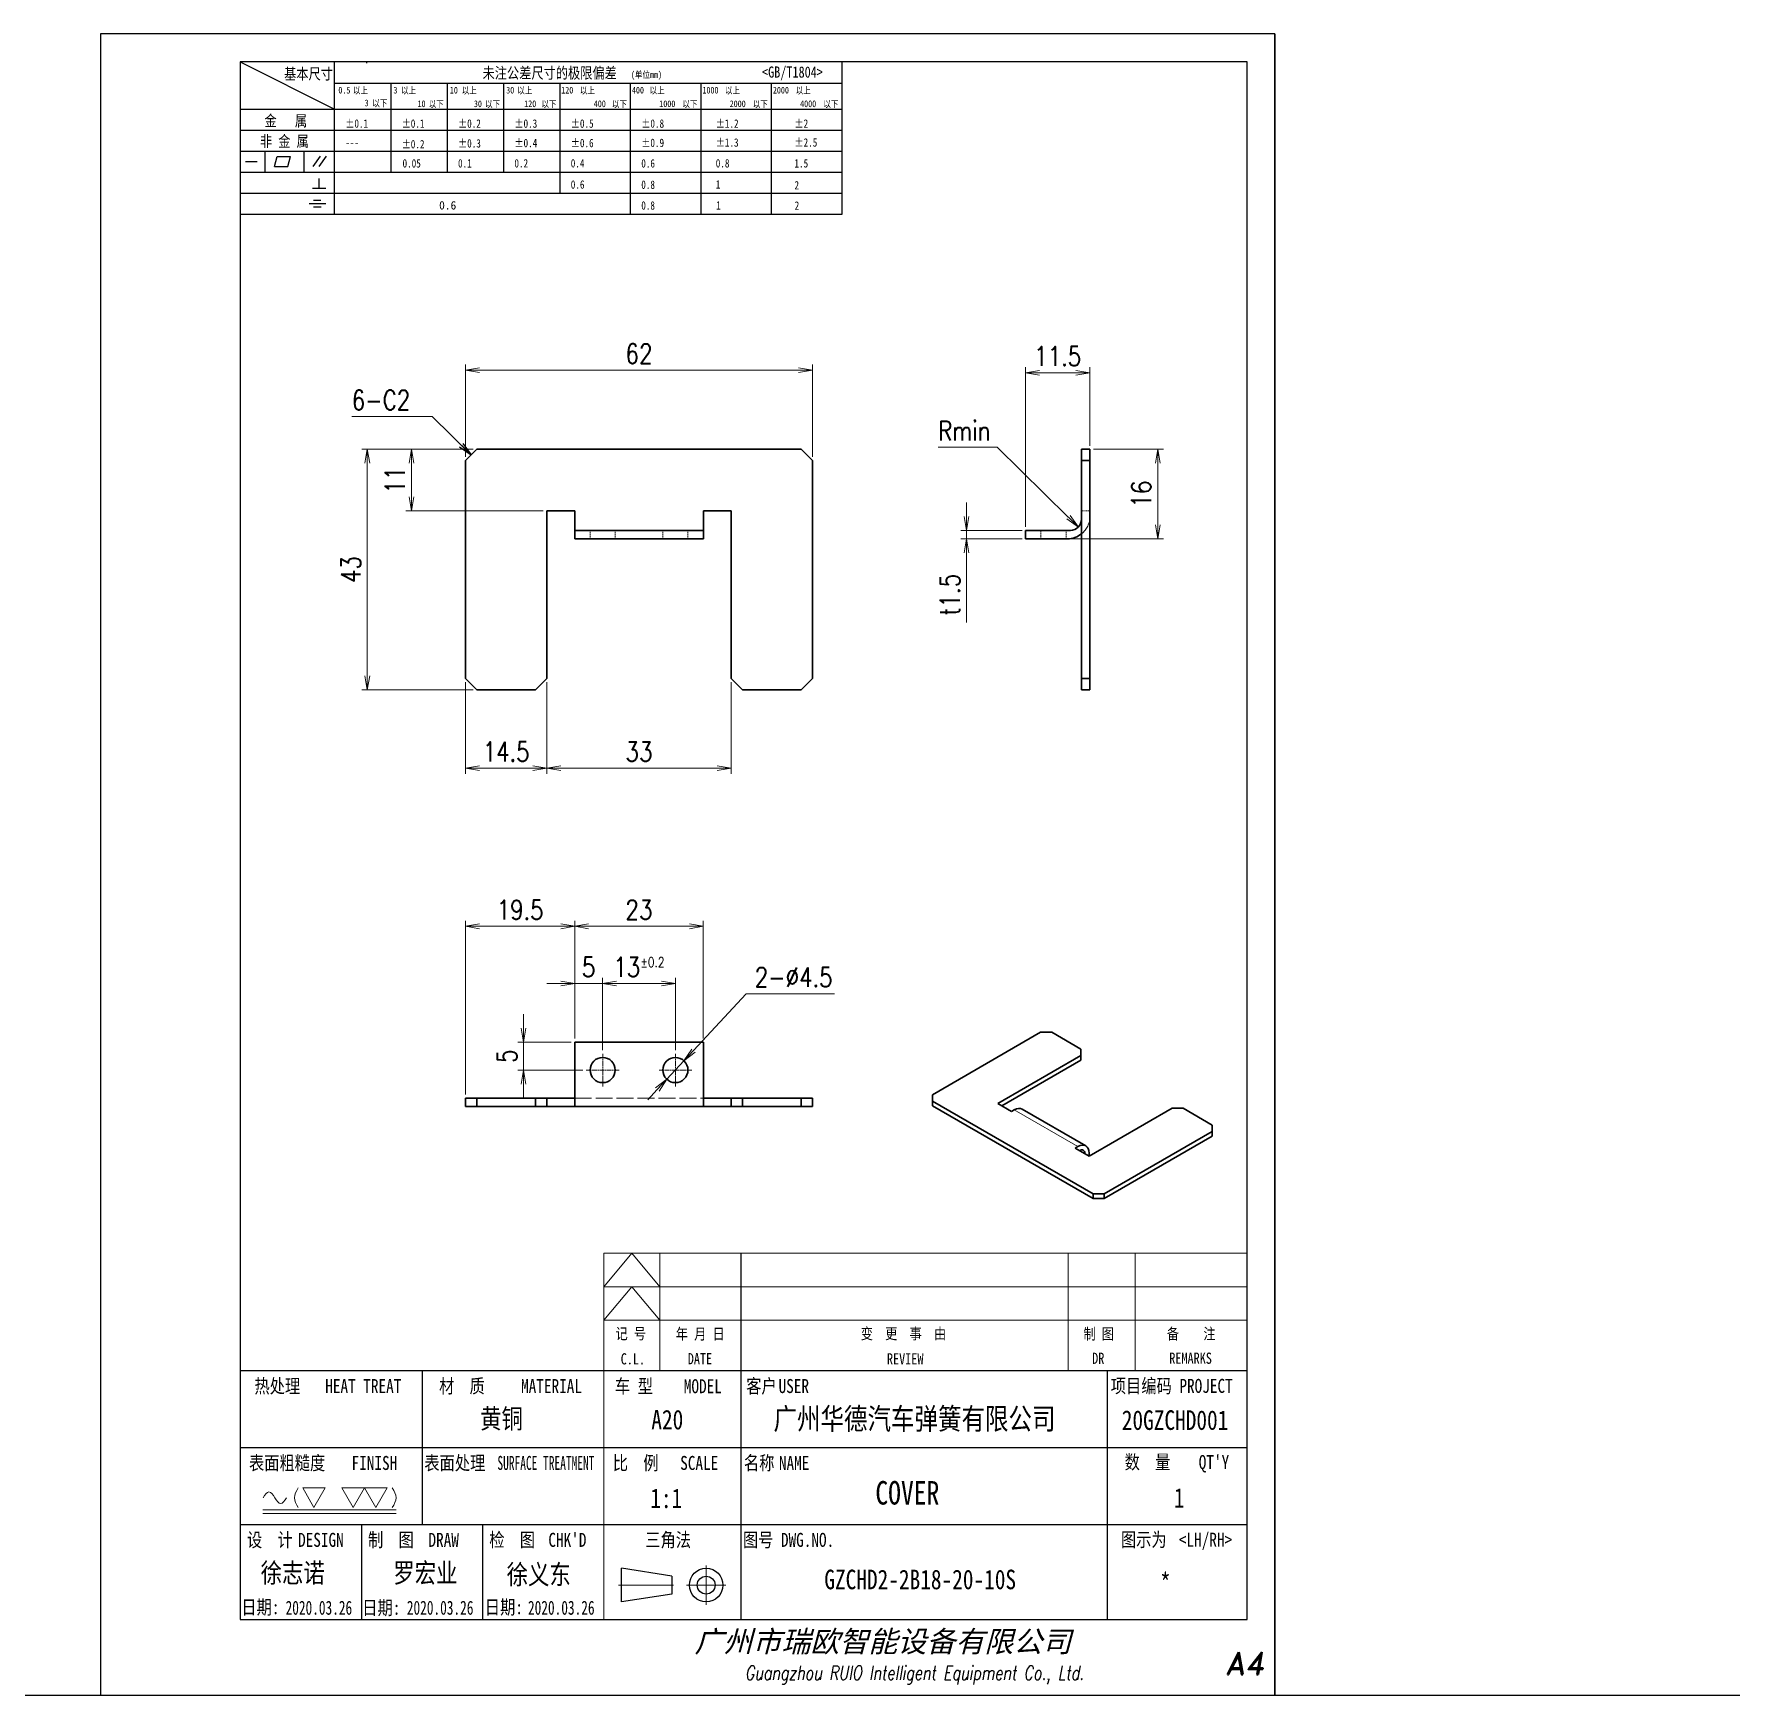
# Model space of a CAD drawing. Header units: millimetres. Extents: x 1201 to 11615, y -7347 to 2683.
# Drawn here: x 8194.1 to 8497.5, y -3109.3 to -2812.3 of the extents above; entities that cross this region are included whole.
import ezdxf
from ezdxf.enums import TextEntityAlignment as Align

# ---------------------------------------------------------------- set-up
doc = ezdxf.new("R2010")
doc.units = ezdxf.units.MM
for name, pattern in [('AM_ISO02W050x2', [3.75, 3, -0.75]), ('AM_ISO08W050x2', [9, 6, -0.75, 1.5, -0.75]), ('CENTER', [2, 1.25, -0.25, 0.25, -0.25])]:
    doc.linetypes.add(name, pattern=pattern)
for name, color, linetype, lineweight in [('CENTER', 2, 'AM_ISO08W050x2', 15), ('DIM', 3, 'Continuous', 20), ('DRAWING', 7, 'Continuous', 35), ('HIDDEN', 1, 'AM_ISO02W050x2', 18), ('图框', 7, 'Continuous', 15)]:
    doc.layers.add(name, color=color, linetype=linetype, lineweight=lineweight)
doc.layers.add('图\\M+19E79\\M+195B6\\M+18E9A', color=7, linetype='Continuous')
doc.styles.add('DIM', font='romans.shx', dxfattribs={"width": 0.8, "bigfont": 'bigfont.shx'})
doc.styles.add('STYLE1', font='')
doc.styles.add('国标', font='simfang.ttf', dxfattribs={"width": 0.8})
doc.styles.add('标题\\M+18E9A', font='romand.shx', dxfattribs={"oblique": 10, "bigfont": 'bigfont.shx'})
doc.styles.get('STYLE1').set_extended_font_data('SimSun')
doc.dimstyles.new('YH 1-1', dxfattribs={"dimtxt": 3.5, "dimasz": 2.5, "dimexe": 1, "dimexo": 0.625, "dimgap": 1.2, "dimtad": 1, "dimtoh": 1, "dimzin": 9, "dimdsep": 46, "dimtxsty": 'DIM', "dimblk": 'OPEN', "dimcen": 0, "dimclrd": 8, "dimclre": 8, "dimclrt": 2, "dimazin": 2, "dimtfac": 0.5, "dimtmove": 0, "dimatfit": 3, "dimldrblk": 'OPEN', "dimfxl": 0, "dimtolj": 1, "dimlwd": 13, "dimlwe": 13, "dimarcsym": 0})
doc.dimstyles.new('YH 1-1$0', dxfattribs={"dimtxt": 3.5, "dimasz": 2.5, "dimexe": 1, "dimexo": 0.625, "dimgap": 1.2, "dimtad": 1, "dimzin": 9, "dimdsep": 46, "dimtxsty": 'DIM', "dimblk": 'OPEN', "dimcen": 0, "dimclrd": 8, "dimclre": 8, "dimclrt": 2, "dimazin": 2, "dimtfac": 0.5, "dimtmove": 0, "dimatfit": 3, "dimldrblk": 'OPEN', "dimfxl": 0, "dimtolj": 1, "dimlwd": 13, "dimlwe": 13, "dimarcsym": 0})
doc.dimstyles.new('YH 1-1$3', dxfattribs={"dimtxt": 3.5, "dimasz": 2.5, "dimexe": 1, "dimexo": 0.625, "dimgap": 1.2, "dimtad": 1, "dimtoh": 1, "dimzin": 9, "dimdsep": 46, "dimtxsty": 'DIM', "dimblk": 'OPEN', "dimcen": 0, "dimclrd": 8, "dimclre": 8, "dimclrt": 2, "dimazin": 2, "dimtfac": 0.5, "dimtmove": 0, "dimatfit": 3, "dimldrblk": 'OPEN', "dimfxl": 0, "dimtolj": 1, "dimlwd": 13, "dimlwe": 13, "dimarcsym": 0})
doc.dimstyles.new('YH 1-1$4', dxfattribs={"dimtxt": 3.5, "dimasz": 2.5, "dimexe": 1, "dimexo": 0.625, "dimgap": 1.2, "dimtad": 1, "dimtoh": 1, "dimzin": 9, "dimdsep": 46, "dimtxsty": 'DIM', "dimblk": 'OPEN', "dimcen": 0, "dimclrd": 8, "dimclre": 8, "dimclrt": 2, "dimazin": 2, "dimtfac": 0.5, "dimtmove": 0, "dimatfit": 3, "dimldrblk": 'OPEN', "dimfxl": 0, "dimtolj": 1, "dimlwd": 13, "dimlwe": 13, "dimarcsym": 0})

# ---------------------------------------------------------------- blocks, each defined once
blk = doc.blocks.new('GZDEH零件A4图框V01版')
at = {"color": 2, "linetype": 'ByBlock', "lineweight": 30}
for p, q in [((102.17, 21.26), (93.17, 22.66)), ((93.17, 16.66), (93.17, 22.66)), ((102.17, 21.26), (102.17, 18.06)), ((102.17, 18.06), (93.17, 16.66))]:
    blk.add_line(p, q, dxfattribs=at)
at = {"color": 1, "linetype": 'CENTER', "lineweight": 5, "ltscale": 16.256}
for p, q in [((108.3, 23.18), (108.3, 16.14)), ((111.82, 19.66), (104.78, 19.66))]:
    blk.add_line(p, q, dxfattribs=at)
at = {"color": 1, "linetype": 'CENTER', "lineweight": 5, "ltscale": 9.144}
blk.add_line((102.47, 19.66), (92.65, 19.66), dxfattribs=at)
at = {"color": 2, "linetype": 'ByBlock', "lineweight": 30}
for radius in [3, 1.6]:
    blk.add_circle((108.3, 19.66), radius, dxfattribs=at)
at = {"layer": 'Defpoints', "linetype": 'Continuous'}
for p, q in [((0, 297), (0, 0)), ((210, 297), (0, 297)), ((210, 0), (210, 297)), ((210, 297), (210, 0)), ((0, 0), (210, 0))]:
    blk.add_line(p, q, dxfattribs=at)
at = {"layer": '图\\M+19E79\\M+195B6\\M+18E9A', "linetype": 'Continuous'}
for p, q in [((25, 292), (25, 13.5)), ((205, 292), (25, 292)), ((205, 13.5), (205, 292)), ((205, 13.5), (205, 97)), ((25, 13.5), (205, 13.5))]:
    blk.add_line(p, q, dxfattribs=at)
at = {"layer": '图\\M+19E79\\M+195B6\\M+18E9A', "color": 9}
for p, q in [((25, 292), (41.88, 283.54)), ((41.88, 264.79), (41.88, 292)), ((47.66, 291.75), (47.66, 292)), ((132.6, 264.79), (132.6, 292)), ((41.88, 288.22), (132.6, 288.22)), ((51.96, 272.29), (51.96, 288.22)), ((62.04, 272.29), (62.04, 288.22)), ((72.12, 272.29), (72.12, 288.22)), ((82.2, 268.54), (82.2, 288.22)), ((94.8, 264.79), (94.8, 288.22)), ((107.4, 264.79), (107.4, 288.22)), ((120, 264.79), (120, 288.22)), ((25, 283.54), (132.6, 283.54)), ((25, 279.79), (132.6, 279.79)), ((25, 276.04), (132.6, 276.04)), ((25.94, 274.19), (28, 274.19)), ((29.43, 272.34), (29.43, 276.04)), ((31.1, 273.3), (31.58, 275.09)), ((31.1, 273.3), (33.51, 273.3)), ((31.58, 275.09), (33.99, 275.09)), ((33.51, 273.3), (33.99, 275.09)), ((36.42, 272.34), (36.42, 276.04)), ((38.03, 273.3), (39.36, 275.16)), ((39.11, 273.3), (40.45, 275.16)), ((25, 272.29), (132.6, 272.29)), ((39.09, 269.41), (39.09, 271.18)), ((25, 268.54), (132.6, 268.54)), ((37.93, 269.41), (40.32, 269.41)), ((38.08, 267.29), (39.43, 267.29)), ((25, 264.79), (132.6, 264.79)), ((37.3, 266.69), (40.28, 266.69)), ((38.08, 266.09), (39.44, 266.09)), ((114.5, 79), (114.5, 13.5)), ((205, 58), (25, 58)), ((57.5, 58), (57.5, 30.5)), ((114.5, 58), (114.5, 13.5)), ((180, 58), (180, 13.5)), ((25, 44.25), (205, 44.25)), ((25, 30.5), (205, 30.5)), ((46.68, 30.5), (46.68, 13.5)), ((46.68, 30.5), (46.68, 13.5)), ((68.34, 30.5), (68.34, 13.5)), ((68.34, 30.5), (68.34, 13.5))]:
    blk.add_line(p, q, dxfattribs=at)
at = {"layer": '图框', "color": 7}
for p, q in [((90, 79), (205, 79)), ((90, 13.5), (90, 79))]:
    blk.add_line(p, q, dxfattribs=at)
at = {"layer": '图框', "color": 9}
for p, q in [((90, 73), (95, 79)), ((95, 79), (100, 73)), ((100, 58), (100, 79)), ((173, 58), (173, 79)), ((185, 79), (185, 58)), ((90, 73), (205, 73)), ((90, 67), (95, 73)), ((95, 73), (100, 67)), ((90, 67), (205, 67))]:
    blk.add_line(p, q, dxfattribs=at)
at = {"layer": '图\\M+19E79\\M+195B6\\M+18E9A', "color": 9, "style": '国标'}
for s, height, width, p in [('未注公差尺寸的极限偏差', 2, 0.8, (68.32, 289.02)), ('<GB/T1804>', 2, 0.8, (118.29, 289.19)), ('基本尺寸', 2, 0.8, (32.84, 288.88)), ('30', 1.2, 0.8, (72.55, 286.35)), ('金   属', 2, 0.8, (29.33, 280.48)), ('±0.1', 1.5, 0.8, (43.78, 280.23)), ('±0.1', 1.5, 0.8, (53.86, 280.23)), ('±0.2', 1.5, 0.8, (63.94, 280.23)), ('±0.3', 1.5, 0.8, (74.02, 280.23)), ('±0.5', 1.5, 0.8, (84.1, 280.23)), ('±0.8', 1.5, 0.8, (96.7, 280.23)), ('±1.2', 1.5, 0.8, (110.02, 280.23)), ('±2', 1.5, 0.8, (124.09, 280.23)), ('非 金 属', 2, 0.8, (28.53, 276.82)), ('---', 1.5, 0.8, (43.78, 276.81)), ('±0.2', 1.5, 0.8, (53.86, 276.54)), ('±0.3', 1.5, 0.8, (63.94, 276.69)), ('±0.4', 1.5, 0.8, (74.02, 276.75)), ('±0.6', 1.5, 0.8, (84.1, 276.75)), ('±0.9', 1.5, 0.8, (96.7, 276.78)), ('±1.3', 1.5, 0.8, (110.02, 276.84)), ('±2.5', 1.5, 0.8, (124.09, 276.85)), ('0.1', 1.5, 0.8, (63.94, 273.12)), ('0.2', 1.5, 0.8, (74.02, 273.13)), ('0.4', 1.5, 0.8, (84.1, 273.13)), ('0.6', 1.5, 0.8, (96.7, 273.11)), ('0.8', 1.5, 0.8, (110.02, 273.13)), ('1.5', 1.5, 0.8, (124.09, 273.12)), ('0.6', 1.5, 0.8, (84.1, 269.33)), ('0.8', 1.5, 0.8, (96.7, 269.3)), ('1', 1.5, 0.8, (110.02, 269.34)), ('2', 1.5, 0.8, (124.09, 269.2)), ('0.8', 1.5, 0.8, (96.7, 265.59)), ('1', 1.5, 0.8, (110.1, 265.6)), ('2', 1.5, 0.8, (124.13, 265.57)), ('热处理', 2.5, 0.8, (27.54, 54)), ('材  质', 2.5, 0.8, (60.55, 54)), ('项目编码 PROJECT', 2.5, 0.8, (180.64, 54.03)), ('表面粗糙度', 2.5, 0.8, (26.56, 40.25)), ('表面处理', 2.5, 0.8, (57.91, 40.25)), ('SURFACE TREATMENT', 2.5, 0.6, (70.98, 40.25)), ('比  例\u3000', 2.5, 0.8, (91.61, 40.25)), ('SCALE', 2.5, 0.8, (103.66, 40.25)), ('名称\u3000', 2.5, 0.8, (115.05, 40.25)), ('NAME', 2.5, 0.8, (121.31, 40.25)), ('数  量', 2.5, 0.8, (183.12, 40.41)), ("QT'Y ", 2.5, 0.8, (196.37, 40.41)), (' DESIGN', 2.5, 0.8, (33.98, 26.5)), (' DRAW', 2.5, 0.8, (57.29, 26.5)), ("CHK'D", 2.5, 0.8, (80.09, 26.5)), ('三角法', 2.5, 0.8, (97.41, 26.5)), ('图号', 2.5, 0.8, (114.87, 26.5)), ('DWG.NO.', 2.5, 0.8, (121.67, 26.5)), ('图示为', 2.5, 0.8, (182.45, 26.53)), ('<LH/RH>', 2.5, 0.8, (192.82, 26.53))]:
    blk.add_text(s, height=height, dxfattribs=dict(at, width=width)).set_placement(p)
at = {"layer": '图\\M+19E79\\M+195B6\\M+18E9A', "color": 9, "lineweight": 15, "style": '国标', "width": 0.8}
for s, p in [('0.5', (42.54, 286.35)), ('以上', (45.15, 286.3)), ('3', (47.24, 284.06)), ('以下', (48.61, 284.01)), ('3', (52.39, 286.35)), ('以上', (53.76, 286.3)), ('10', (62.47, 286.35)), ('以上', (64.6, 286.3)), ('以上', (74.53, 286.3)), ('120', (82.39, 286.35)), ('以上', (85.72, 286.3)), ('400', (95.03, 286.35)), ('以上', (98.19, 286.3)), ('1000', (107.63, 286.35)), ('以上', (111.67, 286.3)), ('2000', (120.23, 286.35)), ('以上', (124.31, 286.3)), ('10', (56.7, 283.92)), ('以下', (58.69, 283.87)), ('30', (66.78, 283.92)), ('以下', (68.77, 283.87)), ('120', (75.77, 283.92)), ('以下', (78.85, 283.87)), ('400', (88.21, 283.92)), ('以下', (91.45, 283.87)), ('1000', (99.92, 283.92)), ('以下', (104.05, 283.87)), ('2000', (112.5, 283.92)), ('以下', (116.65, 283.87)), ('4000', (125.1, 283.92)), ('以下', (129.25, 283.87))]:
    blk.add_text(s, height=1.2, dxfattribs=at).set_placement(p)
at = {"layer": '图\\M+19E79\\M+195B6\\M+18E9A', "color": 9, "lineweight": 13, "style": '国标'}
blk.add_text('0.6', height=1.5, dxfattribs=at).set_placement((60.56, 265.61))
at = {"layer": '图\\M+19E79\\M+195B6\\M+18E9A', "color": 9, "style": '国标', "width": 0.8}
for s, p in [('HEAT TREAT', (47, 54)), ('MATERIAL', (80.65, 54)), ('客户', (118.19, 54)), ('USER', (123.97, 54)), ('FINISH', (48.99, 40.25)), ('设  计', (30.3, 26.5)), ('制  图', (51.94, 26.5)), ('检  图', (73.62, 26.5)), ('日期:', (28.6, 14.46)), ('日期:', (50.22, 14.36)), ('日期:', (72.13, 14.46))]:
    blk.add_text(s, height=2.5, dxfattribs=at).set_placement(p, align=Align.CENTER)
for s, p in [('车 型', (95.38, 55.27)), ('MODEL', (107.71, 55.22))]:
    blk.add_text(s, height=2.5, dxfattribs=at).set_placement(p, align=Align.MIDDLE)
at = {"layer": '图\\M+19E79\\M+195B6\\M+18E9A', "color": 7, "lineweight": -3, "style": 'STYLE1', "oblique": 15}
blk.add_text('广州市瑞欧智能设备有限公司', height=3.8, dxfattribs=at).set_placement((106.21, 7.68))
at = {"layer": '图\\M+19E79\\M+195B6\\M+18E9A', "color": 7, "style": '标题\\M+18E9A', "oblique": 10}
blk.add_text('A4', height=4, dxfattribs=at).set_placement((204.57, 5.66), align=Align.MIDDLE)
at = {"layer": '图\\M+19E79\\M+195B6\\M+18E9A', "color": 7, "style": '标题\\M+18E9A', "oblique": 10, "width": 0.75}
blk.add_text('Guangzhou RUIO Intelligent Equipment Co., Ltd. ', height=2.5, dxfattribs=at).set_placement((146.18, 3.62), align=Align.MIDDLE)
at = {"layer": '图\\M+19E79\\M+195B6\\M+18E9A', "color": 9, "lineweight": 15, "insert": (94.85, 290.31), "char_height": 1.2, "width": 8.7957, "attachment_point": 1, "style": '国标'}
blk.add_mtext('(单位mm)', dxfattribs=at)
at = {"layer": '图\\M+19E79\\M+195B6\\M+18E9A', "color": 9, "insert": (54.02, 273.09), "char_height": 1.5, "attachment_point": 7, "style": '国标'}
blk.add_mtext_dynamic_manual_height_columns('0.05', width=5.1982, gutter_width=12.5, heights=[0], dxfattribs=at)
at = {"layer": '图框', "color": 9, "style": '国标', "width": 0.8}
for s, p in [('记 号', (94.82, 63.62)), ('年 月 日', (107.24, 63.57)), ('变  更  事  由', (143.58, 63.63)), ('C.L.', (95.2, 59.11)), ('DATE', (107.19, 59.14)), ('REVIEW', (143.89, 59.11))]:
    blk.add_text(s, height=2, dxfattribs=at).set_placement(p, align=Align.CENTER)
for s, p in [('制 图', (178.49, 64.61)), ('备    注', (195.02, 64.64)), ('DR', (178.4, 60.22)), ('REMARKS', (194.91, 60.23))]:
    blk.add_text(s, height=2, dxfattribs=at).set_placement(p, align=Align.MIDDLE)
blk = doc.blocks.new('FINISH_012')
at = {"layer": 'DIM'}
for p, q in [((-16.94, -5), (-14.06, -5)), ((-15.5, -7.5), (-16.94, -5)), ((-14.06, -5), (-15.5, -7.5)), ((-11.94, -5), (-9.06, -5)), ((-10.5, -7.5), (-11.94, -5)), ((-9.06, -5), (-10.5, -7.5)), ((-7.61, -7.5), (-9.06, -5)), ((-9.06, -5), (-6.17, -5)), ((-6.17, -5), (-7.61, -7.5)), ((-22.04, -7.78), (-5, -7.78)), ((-22.04, -8.28), (-5, -8.28))]:
    blk.add_line(p, q, dxfattribs=at)
for points in [[(-22, -6.25), (-21.25, -5.5), (-20.5, -6.25), (-19.75, -7), (-19, -6.25)], [(-17.5, -5), (-18, -6.25), (-17.5, -7.5)], [(-5.5, -5), (-5, -6.25), (-5.5, -7.5)]]:
    blk.add_spline(points, degree=3, dxfattribs=at)
blk = doc.blocks.new('RD6DGE')
at = {"color": 7, "lineweight": 13, "ltscale": 0.469486}
blk.add_line((193061.34, 7142.58), (193077.6, 7133.19), dxfattribs=at)
at = {"color": 7, "lineweight": 13, "ltscale": 0.040825}
blk.add_line((193077.96, 7132.17), (193079.37, 7131.35), dxfattribs=at)
at = {"layer": 'DRAWING', "lineweight": 35}
for p, q in [((193040.48, 7146.45), (193068.06, 7162.38)), ((193057.1, 7144.21), (193078.31, 7156.46)), ((193078.31, 7155.23), (193058.16, 7143.6)), ((193081.49, 7121.14), (193040.48, 7144.82)), ((193081.49, 7119.92), (193040.48, 7143.6)), ((193101.65, 7142.98), (193080.43, 7130.74)), ((193084.32, 7121.14), (193111.9, 7137.06)), ((193111.9, 7135.84), (193084.32, 7119.92))]:
    blk.add_line(p, q, dxfattribs=at)
at = {"layer": 'DRAWING', "lineweight": 35, "ltscale": 0.070711}
for p, q in [((193068.06, 7162.38), (193070.89, 7162.38)), ((193104.47, 7142.98), (193101.65, 7142.98)), ((193084.32, 7121.14), (193081.49, 7121.14)), ((193084.32, 7119.92), (193081.49, 7119.92))]:
    blk.add_line(p, q, dxfattribs=at)
at = {"layer": 'DRAWING', "lineweight": 35, "ltscale": 0.21433}
for p, q in [((193070.89, 7162.38), (193078.31, 7158.09)), ((193104.47, 7142.98), (193111.9, 7138.7))]:
    blk.add_line(p, q, dxfattribs=at)
at = {"layer": 'DRAWING', "lineweight": 35, "ltscale": 0.040825}
for p, q in [((193078.31, 7156.46), (193078.31, 7158.09)), ((193040.48, 7146.45), (193040.48, 7144.82)), ((193111.9, 7137.06), (193111.9, 7138.7))]:
    blk.add_line(p, q, dxfattribs=at)
at = {"layer": 'DRAWING', "lineweight": 35, "ltscale": 0.030619}
for p, q in [((193078.31, 7155.23), (193078.31, 7156.46)), ((193040.48, 7144.82), (193040.48, 7143.6)), ((193111.9, 7137.06), (193111.9, 7135.84)), ((193081.49, 7119.92), (193081.49, 7121.14)), ((193084.32, 7119.92), (193084.32, 7121.14))]:
    blk.add_line(p, q, dxfattribs=at)
at = {"layer": 'DRAWING', "lineweight": 35, "ltscale": 0.102062}
for p, q in [((193057.1, 7144.21), (193060.63, 7142.17)), ((193076.9, 7132.78), (193080.43, 7130.74))]:
    blk.add_line(p, q, dxfattribs=at)
at = {"layer": 'DRAWING', "lineweight": 35, "ltscale": 0.020412}
for p, q in [((193060.63, 7142.17), (193061.34, 7142.58)), ((193077.6, 7133.19), (193076.9, 7132.78))]:
    blk.add_line(p, q, dxfattribs=at)
at = {"layer": 'DRAWING', "lineweight": 35, "ltscale": 0.469486}
blk.add_line((193079.6, 7133.38), (193063.34, 7142.77), dxfattribs=at)
at = {"layer": 'DRAWING', "lineweight": 35, "ltscale": 0.020413}
blk.add_line((193080.43, 7131.55), (193080.43, 7130.74), dxfattribs=at)
at = {"layer": 'DRAWING', "lineweight": 35}
for centre, major_axis, start_param, end_param in [((193061.34, 7139.31), (-2, -3.46), 3.141593, 3.926991), ((193077.6, 7129.92), (2, 3.46), 6.283185, 7.068583), ((193077.96, 7130.53), (-1, -1.73), 3.141593, 3.926991), ((193077.96, 7130.53), (-1, -1.73), 2.356194, 3.141593), ((193077.6, 7129.92), (2, 3.46), 5.497787, 6.283185)]:
    blk.add_ellipse(centre, major_axis=major_axis, ratio=0.57735, start_param=start_param, end_param=end_param, dxfattribs=at)
blk = doc.blocks.new('_Open')
at = {"color": 0, "linetype": 'ByBlock', "lineweight": -2}
for p, q in [((-1, 0.17), (0, 0)), ((-1, -0.17), (0, 0)), ((0, 0), (-1, 0))]:
    blk.add_line(p, q, dxfattribs=at)
blk = doc.blocks.new('*D650')
at = {"layer": 'Defpoints', "color": 0, "ltscale": 2, "transparency": 16777216}
for p in [(8333.3, -2872.47), (8271.3, -2888.61), (8333.3, -2888.61)]:
    blk.add_point(p, dxfattribs=at)
at = {"layer": 'DIM', "color": 8, "lineweight": 13, "ltscale": 2, "transparency": 16777216}
for p, q in [((8271.3, -2887.98), (8271.3, -2871.47)), ((8273.8, -2872.47), (8330.8, -2872.47)), ((8333.3, -2887.98), (8333.3, -2871.47))]:
    blk.add_line(p, q, dxfattribs=at)
at = {"layer": 'DIM', "color": 8, "lineweight": 13, "ltscale": 2, "transparency": 16777216, "xscale": 2.5, "yscale": 2.5, "zscale": 2.5, "rotation": 180}
blk.add_blockref('_Open', (8271.3, -2872.47), dxfattribs=at)
at = {"layer": 'DIM', "color": 8, "lineweight": 13, "ltscale": 2, "transparency": 16777216, "xscale": 2.5, "yscale": 2.5, "zscale": 2.5}
blk.add_blockref('_Open', (8333.3, -2872.47), dxfattribs=at)
at = {"layer": 'DIM', "color": 2, "ltscale": 2, "transparency": 16777216, "insert": (8302.3, -2869.52), "char_height": 3.5, "attachment_point": 5, "style": 'DIM'}
blk.add_mtext('\\A1;62', dxfattribs=at)
blk = doc.blocks.new('*D651')
at = {"layer": 'Defpoints', "color": 0, "ltscale": 2, "transparency": 16777216}
for p in [(8273.3, -2886.61), (8253.73, -2929.61), (8273.3, -2929.61)]:
    blk.add_point(p, dxfattribs=at)
at = {"layer": 'DIM', "color": 8, "lineweight": 13, "ltscale": 2, "transparency": 16777216}
for p, q in [((8272.68, -2886.61), (8252.73, -2886.61)), ((8253.73, -2889.11), (8253.73, -2927.11)), ((8272.68, -2929.61), (8252.73, -2929.61))]:
    blk.add_line(p, q, dxfattribs=at)
at = {"layer": 'DIM', "color": 8, "lineweight": 13, "ltscale": 2, "transparency": 16777216, "xscale": 2.5, "yscale": 2.5, "zscale": 2.5}
for p, rotation in [((8253.73, -2886.61), 90), ((8253.73, -2929.61), 270)]:
    blk.add_blockref('_Open', p, dxfattribs=dict(at, rotation=rotation))
at = {"layer": 'DIM', "color": 2, "ltscale": 2, "transparency": 16777216, "insert": (8250.78, -2908.11), "char_height": 3.5, "attachment_point": 5, "rotation": 90, "style": 'DIM'}
blk.add_mtext('\\A1;43', dxfattribs=at)
blk = doc.blocks.new('*D652')
at = {"layer": 'Defpoints', "color": 0, "ltscale": 2, "transparency": 16777216}
for p in [(8261.61, -2886.61), (8273.3, -2886.61), (8285.8, -2897.61)]:
    blk.add_point(p, dxfattribs=at)
at = {"layer": 'DIM', "color": 8, "lineweight": 13, "ltscale": 2, "transparency": 16777216}
for p, q in [((8272.68, -2886.61), (8260.61, -2886.61)), ((8261.61, -2895.11), (8261.61, -2889.11)), ((8285.18, -2897.61), (8260.61, -2897.61))]:
    blk.add_line(p, q, dxfattribs=at)
at = {"layer": 'DIM', "color": 8, "lineweight": 13, "ltscale": 2, "transparency": 16777216, "xscale": 2.5, "yscale": 2.5, "zscale": 2.5}
for p, rotation in [((8261.61, -2886.61), 90), ((8261.61, -2897.61), 270)]:
    blk.add_blockref('_Open', p, dxfattribs=dict(at, rotation=rotation))
at = {"layer": 'DIM', "color": 2, "ltscale": 2, "transparency": 16777216, "insert": (8258.66, -2892.11), "char_height": 3.5, "attachment_point": 5, "rotation": 90, "style": 'DIM'}
blk.add_mtext('\\A1;11', dxfattribs=at)
blk = doc.blocks.new('*D653')
at = {"layer": 'Defpoints', "color": 0, "ltscale": 2, "transparency": 16777216}
for p in [(8271.3, -2927.61), (8285.8, -2927.61), (8271.3, -2943.63)]:
    blk.add_point(p, dxfattribs=at)
at = {"layer": 'DIM', "color": 8, "lineweight": 13, "ltscale": 2, "transparency": 16777216}
for p, q in [((8271.3, -2928.23), (8271.3, -2944.63)), ((8285.8, -2928.23), (8285.8, -2944.63)), ((8283.3, -2943.63), (8273.8, -2943.63))]:
    blk.add_line(p, q, dxfattribs=at)
at = {"layer": 'DIM', "color": 8, "lineweight": 13, "ltscale": 2, "transparency": 16777216, "xscale": 2.5, "yscale": 2.5, "zscale": 2.5, "rotation": 180}
blk.add_blockref('_Open', (8271.3, -2943.63), dxfattribs=at)
at = {"layer": 'DIM', "color": 8, "lineweight": 13, "ltscale": 2, "transparency": 16777216, "xscale": 2.5, "yscale": 2.5, "zscale": 2.5}
blk.add_blockref('_Open', (8285.8, -2943.63), dxfattribs=at)
at = {"layer": 'DIM', "color": 2, "ltscale": 2, "transparency": 16777216, "insert": (8278.55, -2940.68), "char_height": 3.5, "attachment_point": 5, "style": 'DIM'}
blk.add_mtext('\\A1;14.5', dxfattribs=at)
blk = doc.blocks.new('*D654')
at = {"layer": 'Defpoints', "color": 0, "ltscale": 2, "transparency": 16777216}
for p in [(8285.8, -2927.61), (8318.8, -2927.61), (8318.8, -2943.63)]:
    blk.add_point(p, dxfattribs=at)
at = {"layer": 'DIM', "color": 8, "lineweight": 13, "ltscale": 2, "transparency": 16777216}
for p, q in [((8285.8, -2928.23), (8285.8, -2944.63)), ((8318.8, -2928.23), (8318.8, -2944.63)), ((8288.3, -2943.63), (8316.3, -2943.63))]:
    blk.add_line(p, q, dxfattribs=at)
at = {"layer": 'DIM', "color": 8, "lineweight": 13, "ltscale": 2, "transparency": 16777216, "xscale": 2.5, "yscale": 2.5, "zscale": 2.5, "rotation": 180}
blk.add_blockref('_Open', (8285.8, -2943.63), dxfattribs=at)
at = {"layer": 'DIM', "color": 8, "lineweight": 13, "ltscale": 2, "transparency": 16777216, "xscale": 2.5, "yscale": 2.5, "zscale": 2.5}
blk.add_blockref('_Open', (8318.8, -2943.63), dxfattribs=at)
at = {"layer": 'DIM', "color": 2, "ltscale": 2, "transparency": 16777216, "insert": (8302.3, -2940.68), "char_height": 3.5, "attachment_point": 5, "style": 'DIM'}
blk.add_mtext('\\A1;33', dxfattribs=at)
blk = doc.blocks.new('*D655')
at = {"layer": 'Defpoints', "color": 0, "ltscale": 2, "transparency": 16777216}
for p in [(8371.42, -2872.92), (8382.92, -2886.61), (8371.42, -2901.11)]:
    blk.add_point(p, dxfattribs=at)
at = {"layer": 'DIM', "color": 8, "lineweight": 13, "ltscale": 2, "transparency": 16777216}
for p, q in [((8371.42, -2900.48), (8371.42, -2871.92)), ((8380.42, -2872.92), (8373.92, -2872.92)), ((8382.92, -2885.98), (8382.92, -2871.92))]:
    blk.add_line(p, q, dxfattribs=at)
at = {"layer": 'DIM', "color": 8, "lineweight": 13, "ltscale": 2, "transparency": 16777216, "xscale": 2.5, "yscale": 2.5, "zscale": 2.5, "rotation": 180}
blk.add_blockref('_Open', (8371.42, -2872.92), dxfattribs=at)
at = {"layer": 'DIM', "color": 8, "lineweight": 13, "ltscale": 2, "transparency": 16777216, "xscale": 2.5, "yscale": 2.5, "zscale": 2.5}
blk.add_blockref('_Open', (8382.92, -2872.92), dxfattribs=at)
at = {"layer": 'DIM', "color": 2, "ltscale": 2, "transparency": 16777216, "insert": (8377.17, -2869.97), "char_height": 3.5, "attachment_point": 5, "style": 'DIM'}
blk.add_mtext('\\A1;11.5', dxfattribs=at)
blk = doc.blocks.new('*D656')
at = {"layer": 'Defpoints', "color": 0, "ltscale": 2, "transparency": 16777216}
for p in [(8360.84, -2902.61), (8371.42, -2901.11), (8371.42, -2902.61)]:
    blk.add_point(p, dxfattribs=at)
at = {"layer": 'DIM', "color": 8, "lineweight": 13, "ltscale": 2, "transparency": 16777216}
for p, q in [((8360.84, -2898.61), (8360.84, -2896.11)), ((8370.79, -2901.11), (8359.84, -2901.11)), ((8370.79, -2902.61), (8359.84, -2902.61)), ((8360.84, -2901.11), (8360.84, -2902.61)), ((8360.84, -2905.11), (8360.84, -2917.61))]:
    blk.add_line(p, q, dxfattribs=at)
at = {"layer": 'DIM', "color": 8, "lineweight": 13, "ltscale": 2, "transparency": 16777216, "xscale": 2.5, "yscale": 2.5, "zscale": 2.5}
for p, rotation in [((8360.84, -2901.11), 270), ((8360.84, -2902.61), 90)]:
    blk.add_blockref('_Open', p, dxfattribs=dict(at, rotation=rotation))
at = {"layer": 'DIM', "color": 2, "ltscale": 2, "transparency": 16777216, "insert": (8357.89, -2912.61), "char_height": 3.5, "attachment_point": 5, "rotation": 90, "style": 'DIM'}
blk.add_mtext('\\A1;t1.5', dxfattribs=at)
blk = doc.blocks.new('*D657')
at = {"layer": 'Defpoints', "color": 0, "ltscale": 2, "transparency": 16777216}
for p in [(8379.42, -2899.11), (8380.85, -2900.51)]:
    blk.add_point(p, dxfattribs=at)
at = {"layer": 'DIM', "color": 8, "lineweight": 13, "ltscale": 2, "transparency": 16777216}
for p, q in [((8355.77, -2886.26), (8366.31, -2886.26)), ((8366.31, -2886.26), (8379.06, -2898.76))]:
    blk.add_line(p, q, dxfattribs=at)
at = {"layer": 'DIM', "color": 8, "lineweight": 13, "ltscale": 2, "transparency": 16777216, "xscale": 2.5, "yscale": 2.5, "zscale": 2.5, "rotation": 315.5767303421945}
blk.add_blockref('_Open', (8380.85, -2900.51), dxfattribs=at)
at = {"layer": 'DIM', "color": 2, "ltscale": 2, "transparency": 16777216, "insert": (8360.44, -2883.31), "char_height": 3.5, "attachment_point": 5, "style": 'DIM'}
blk.add_mtext('\\A1;{\\Fromans,bigfont|c134;Rmin}', dxfattribs=at)
blk = doc.blocks.new('*D658')
at = {"layer": 'Defpoints', "color": 0, "ltscale": 2, "transparency": 16777216}
for p in [(8382.92, -2886.61), (8395.07, -2886.61), (8378.92, -2902.61)]:
    blk.add_point(p, dxfattribs=at)
at = {"layer": 'DIM', "color": 8, "lineweight": 13, "ltscale": 2, "transparency": 16777216}
for p, q in [((8383.54, -2886.61), (8396.07, -2886.61)), ((8395.07, -2900.11), (8395.07, -2889.11)), ((8379.54, -2902.61), (8396.07, -2902.61))]:
    blk.add_line(p, q, dxfattribs=at)
at = {"layer": 'DIM', "color": 8, "lineweight": 13, "ltscale": 2, "transparency": 16777216, "xscale": 2.5, "yscale": 2.5, "zscale": 2.5}
for p, rotation in [((8395.07, -2886.61), 90), ((8395.07, -2902.61), 270)]:
    blk.add_blockref('_Open', p, dxfattribs=dict(at, rotation=rotation))
at = {"layer": 'DIM', "color": 2, "ltscale": 2, "transparency": 16777216, "insert": (8392.12, -2894.61), "char_height": 3.5, "attachment_point": 5, "rotation": 90, "style": 'DIM'}
blk.add_mtext('\\A1;16', dxfattribs=at)
blk = doc.blocks.new('*D659')
at = {"layer": 'Defpoints', "color": 0, "ltscale": 2, "transparency": 16777216}
for p in [(8290.8, -2982.14), (8290.8, -2992.61), (8295.8, -2994.68)]:
    blk.add_point(p, dxfattribs=at)
at = {"layer": 'DIM', "color": 8, "lineweight": 13, "ltscale": 2, "transparency": 16777216}
for p, q in [((8288.3, -2982.14), (8285.8, -2982.14)), ((8290.8, -2991.98), (8290.8, -2981.14)), ((8295.8, -2982.14), (8290.8, -2982.14)), ((8295.8, -2994.06), (8295.8, -2981.14)), ((8298.3, -2982.14), (8300.8, -2982.14))]:
    blk.add_line(p, q, dxfattribs=at)
at = {"layer": 'DIM', "color": 8, "lineweight": 13, "ltscale": 2, "transparency": 16777216, "xscale": 2.5, "yscale": 2.5, "zscale": 2.5}
blk.add_blockref('_Open', (8290.8, -2982.14), dxfattribs=at)
at = {"layer": 'DIM', "color": 8, "lineweight": 13, "ltscale": 2, "transparency": 16777216, "xscale": 2.5, "yscale": 2.5, "zscale": 2.5, "rotation": 180}
blk.add_blockref('_Open', (8295.8, -2982.14), dxfattribs=at)
at = {"layer": 'DIM', "color": 2, "ltscale": 2, "transparency": 16777216, "insert": (8293.3, -2979.19), "char_height": 3.5, "attachment_point": 5, "style": 'DIM'}
blk.add_mtext('\\A1;5', dxfattribs=at)
blk = doc.blocks.new('*D660')
at = {"layer": 'Defpoints', "color": 0, "ltscale": 2, "transparency": 16777216}
for p in [(8308.8, -2982.14), (8295.8, -2994.68), (8308.8, -2994.68)]:
    blk.add_point(p, dxfattribs=at)
at = {"layer": 'DIM', "color": 8, "lineweight": 13, "ltscale": 2, "transparency": 16777216}
for p, q in [((8295.8, -2994.06), (8295.8, -2981.14)), ((8298.3, -2982.14), (8306.3, -2982.14)), ((8308.8, -2994.06), (8308.8, -2981.14))]:
    blk.add_line(p, q, dxfattribs=at)
at = {"layer": 'DIM', "color": 8, "lineweight": 13, "ltscale": 2, "transparency": 16777216, "xscale": 2.5, "yscale": 2.5, "zscale": 2.5, "rotation": 180}
blk.add_blockref('_Open', (8295.8, -2982.14), dxfattribs=at)
at = {"layer": 'DIM', "color": 8, "lineweight": 13, "ltscale": 2, "transparency": 16777216, "xscale": 2.5, "yscale": 2.5, "zscale": 2.5}
blk.add_blockref('_Open', (8308.8, -2982.14), dxfattribs=at)
at = {"layer": 'DIM', "color": 2, "ltscale": 2, "transparency": 16777216, "insert": (8302.3, -2979.19), "char_height": 3.5, "attachment_point": 5, "style": 'DIM'}
blk.add_mtext('\\A2;13{\\H1.75;\\M+1817D0.2}', dxfattribs=at)
blk = doc.blocks.new('*D661')
at = {"layer": 'Defpoints', "color": 0, "ltscale": 2, "transparency": 16777216}
for p in [(8281.63, -2992.61), (8290.8, -2992.61), (8292.88, -2997.61)]:
    blk.add_point(p, dxfattribs=at)
at = {"layer": 'DIM', "color": 8, "lineweight": 13, "ltscale": 2, "transparency": 16777216}
for p, q in [((8281.63, -2990.11), (8281.63, -2987.61)), ((8290.18, -2992.61), (8280.63, -2992.61)), ((8281.63, -2997.61), (8281.63, -2992.61)), ((8292.25, -2997.61), (8280.63, -2997.61)), ((8281.63, -3000.11), (8281.63, -3002.61))]:
    blk.add_line(p, q, dxfattribs=at)
at = {"layer": 'DIM', "color": 8, "lineweight": 13, "ltscale": 2, "transparency": 16777216, "xscale": 2.5, "yscale": 2.5, "zscale": 2.5}
for p, rotation in [((8281.63, -2992.61), 270), ((8281.63, -2997.61), 90)]:
    blk.add_blockref('_Open', p, dxfattribs=dict(at, rotation=rotation))
at = {"layer": 'DIM', "color": 2, "ltscale": 2, "transparency": 16777216, "insert": (8278.68, -2995.11), "char_height": 3.5, "attachment_point": 5, "rotation": 90, "style": 'DIM'}
blk.add_mtext('\\A1;5', dxfattribs=at)
blk = doc.blocks.new('*D662')
at = {"layer": 'Defpoints', "color": 0, "ltscale": 2, "transparency": 16777216}
for p in [(8271.3, -2971.9), (8290.8, -2992.61), (8271.3, -3002.61)]:
    blk.add_point(p, dxfattribs=at)
at = {"layer": 'DIM', "color": 8, "lineweight": 13, "ltscale": 2, "transparency": 16777216}
for p, q in [((8271.3, -3001.98), (8271.3, -2970.9)), ((8288.3, -2971.9), (8273.8, -2971.9)), ((8290.8, -2991.98), (8290.8, -2970.9))]:
    blk.add_line(p, q, dxfattribs=at)
at = {"layer": 'DIM', "color": 8, "lineweight": 13, "ltscale": 2, "transparency": 16777216, "xscale": 2.5, "yscale": 2.5, "zscale": 2.5, "rotation": 180}
blk.add_blockref('_Open', (8271.3, -2971.9), dxfattribs=at)
at = {"layer": 'DIM', "color": 8, "lineweight": 13, "ltscale": 2, "transparency": 16777216, "xscale": 2.5, "yscale": 2.5, "zscale": 2.5}
blk.add_blockref('_Open', (8290.8, -2971.9), dxfattribs=at)
at = {"layer": 'DIM', "color": 2, "ltscale": 2, "transparency": 16777216, "insert": (8281.05, -2968.95), "char_height": 3.5, "attachment_point": 5, "style": 'DIM'}
blk.add_mtext('\\A1;19.5', dxfattribs=at)
blk = doc.blocks.new('*D663')
at = {"layer": 'Defpoints', "color": 0, "ltscale": 2, "transparency": 16777216}
for p in [(8313.8, -2971.9), (8290.8, -2992.61), (8313.8, -2992.61)]:
    blk.add_point(p, dxfattribs=at)
at = {"layer": 'DIM', "color": 8, "lineweight": 13, "ltscale": 2, "transparency": 16777216}
for p, q in [((8290.8, -2991.98), (8290.8, -2970.9)), ((8293.3, -2971.9), (8311.3, -2971.9)), ((8313.8, -2991.98), (8313.8, -2970.9))]:
    blk.add_line(p, q, dxfattribs=at)
at = {"layer": 'DIM', "color": 8, "lineweight": 13, "ltscale": 2, "transparency": 16777216, "xscale": 2.5, "yscale": 2.5, "zscale": 2.5, "rotation": 180}
blk.add_blockref('_Open', (8290.8, -2971.9), dxfattribs=at)
at = {"layer": 'DIM', "color": 8, "lineweight": 13, "ltscale": 2, "transparency": 16777216, "xscale": 2.5, "yscale": 2.5, "zscale": 2.5}
blk.add_blockref('_Open', (8313.8, -2971.9), dxfattribs=at)
at = {"layer": 'DIM', "color": 2, "ltscale": 2, "transparency": 16777216, "insert": (8302.3, -2968.95), "char_height": 3.5, "attachment_point": 5, "style": 'DIM'}
blk.add_mtext('\\A1;23', dxfattribs=at)
blk = doc.blocks.new('*D664')
at = {"layer": 'Defpoints', "color": 0, "ltscale": 2, "transparency": 16777216}
for p in [(8310.34, -2995.96), (8307.27, -2999.25)]:
    blk.add_point(p, dxfattribs=at)
at = {"layer": 'DIM', "color": 8, "lineweight": 13, "ltscale": 2, "transparency": 16777216}
for p, q in [((8321.49, -2983.95), (8312.04, -2994.13)), ((8337.23, -2983.95), (8321.49, -2983.95)), ((8307.27, -2999.25), (8310.34, -2995.96)), ((8305.57, -3001.09), (8303.87, -3002.92))]:
    blk.add_line(p, q, dxfattribs=at)
at = {"layer": 'DIM', "color": 8, "lineweight": 13, "ltscale": 2, "transparency": 16777216, "xscale": 2.5, "yscale": 2.5, "zscale": 2.5}
for p, rotation in [((8310.34, -2995.96), 227.1103632190715), ((8307.27, -2999.25), 47.11036321907154)]:
    blk.add_blockref('_Open', p, dxfattribs=dict(at, rotation=rotation))
at = {"layer": 'DIM', "color": 2, "ltscale": 2, "transparency": 16777216, "insert": (8329.96, -2981), "char_height": 3.5, "attachment_point": 5, "style": 'DIM'}
blk.add_mtext('\\A1;2-%%c4.5', dxfattribs=at)

msp = doc.modelspace()

# ---------------------------------------------------------------- linework, layer by layer
msp.add_line((1201.092, -3109.349), (10120.957, -3109.349))
at = {"layer": 'CENTER', "ltscale": 0.14625}
for p, q in [((8295.805, -2994.681), (8295.805, -3000.531)), ((8308.805, -2994.681), (8308.805, -3000.531)), ((8298.73, -2997.606), (8292.88, -2997.606)), ((8311.73, -2997.606), (8305.88, -2997.606))]:
    msp.add_line(p, q, dxfattribs=at)
at = {"layer": 'DRAWING', "lineweight": 35, "ltscale": 0.070711}
for p, q in [((8273.305, -2886.608), (8271.305, -2888.608)), ((8333.305, -2888.608), (8331.305, -2886.608)), ((8271.305, -2927.608), (8273.305, -2929.608)), ((8283.805, -2929.608), (8285.805, -2927.608)), ((8318.805, -2927.608), (8320.805, -2929.608)), ((8331.305, -2929.608), (8333.305, -2927.608))]:
    msp.add_line(p, q, dxfattribs=at)
at = {"layer": 'DRAWING', "lineweight": 35}
for p, q in [((8331.305, -2886.608), (8273.305, -2886.608)), ((8271.305, -2888.608), (8271.305, -2927.608)), ((8333.305, -2927.608), (8333.305, -2888.608)), ((8381.42, -2927.608), (8381.42, -2888.608)), ((8382.92, -2888.608), (8382.92, -2927.608)), ((8285.805, -2927.608), (8285.805, -2897.608)), ((8318.805, -2897.608), (8318.805, -2927.608)), ((8313.805, -2901.108), (8290.805, -2901.108)), ((8290.805, -2902.608), (8313.805, -2902.608)), ((8290.805, -2992.606), (8313.805, -2992.606)), ((8290.805, -3004.106), (8313.805, -3004.106))]:
    msp.add_line(p, q, dxfattribs=at)
at = {"layer": 'DRAWING', "lineweight": 35, "ltscale": 0.05}
for p, q in [((8381.42, -2888.608), (8381.42, -2886.608)), ((8382.92, -2888.608), (8382.92, -2886.608)), ((8290.805, -2899.108), (8290.805, -2901.108)), ((8313.805, -2901.108), (8313.805, -2899.108)), ((8381.42, -2929.608), (8381.42, -2927.608)), ((8382.92, -2927.608), (8382.92, -2929.608)), ((8271.305, -3002.606), (8273.305, -3002.606)), ((8283.805, -3002.606), (8285.805, -3002.606)), ((8318.805, -3002.606), (8320.805, -3002.606)), ((8331.305, -3002.606), (8333.305, -3002.606)), ((8271.305, -3004.106), (8273.305, -3004.106)), ((8285.805, -3004.106), (8283.805, -3004.106)), ((8320.805, -3004.106), (8318.805, -3004.106)), ((8333.305, -3004.106), (8331.305, -3004.106))]:
    msp.add_line(p, q, dxfattribs=at)
at = {"layer": 'DRAWING', "lineweight": 35, "ltscale": 0.0375}
for p, q in [((8381.42, -2886.608), (8382.92, -2886.608)), ((8381.42, -2888.608), (8382.92, -2888.608)), ((8290.805, -2897.608), (8290.805, -2899.108)), ((8313.805, -2899.108), (8313.805, -2897.608)), ((8290.805, -2901.108), (8290.805, -2902.608)), ((8313.805, -2901.108), (8313.805, -2902.608)), ((8371.42, -2901.108), (8371.42, -2902.608)), ((8382.92, -2927.608), (8381.42, -2927.608)), ((8382.92, -2929.608), (8381.42, -2929.608)), ((8271.305, -3002.606), (8271.305, -3004.106)), ((8273.305, -3002.606), (8273.305, -3004.106)), ((8283.805, -3004.106), (8283.805, -3002.606)), ((8285.805, -3002.606), (8285.805, -3004.106)), ((8318.805, -3004.106), (8318.805, -3002.606)), ((8320.805, -3002.606), (8320.805, -3004.106)), ((8331.305, -3004.106), (8331.305, -3002.606)), ((8333.305, -3004.106), (8333.305, -3002.606))]:
    msp.add_line(p, q, dxfattribs=at)
at = {"layer": 'DRAWING', "lineweight": 35, "ltscale": 0.125}
for p, q in [((8285.805, -2897.608), (8290.805, -2897.608)), ((8313.805, -2897.608), (8318.805, -2897.608)), ((8285.805, -3002.606), (8290.805, -3002.606)), ((8313.805, -3002.606), (8318.805, -3002.606)), ((8285.805, -3004.106), (8290.805, -3004.106)), ((8313.805, -3004.106), (8318.805, -3004.106))]:
    msp.add_line(p, q, dxfattribs=at)
at = {"layer": 'DRAWING', "lineweight": 35, "ltscale": 0.2}
msp.add_line((8371.42, -2901.108), (8379.42, -2901.108), dxfattribs=at)
at = {"layer": 'DRAWING', "lineweight": 35, "ltscale": 0.1875}
for p, q in [((8378.92, -2902.608), (8371.42, -2902.608)), ((8290.805, -2992.606), (8290.805, -3000.106)), ((8313.805, -3000.106), (8313.805, -2992.606))]:
    msp.add_line(p, q, dxfattribs=at)
at = {"layer": 'DRAWING', "lineweight": 35, "ltscale": 0.2625}
for p, q in [((8273.305, -2929.608), (8283.805, -2929.608)), ((8320.805, -2929.608), (8331.305, -2929.608)), ((8273.305, -3002.606), (8283.805, -3002.606)), ((8320.805, -3002.606), (8331.305, -3002.606)), ((8273.305, -3004.106), (8283.805, -3004.106)), ((8320.805, -3004.106), (8331.305, -3004.106))]:
    msp.add_line(p, q, dxfattribs=at)
at = {"layer": 'DRAWING', "lineweight": 35, "ltscale": 0.1}
for p, q in [((8290.805, -3004.106), (8290.805, -3000.106)), ((8313.805, -3000.106), (8313.805, -3004.106))]:
    msp.add_line(p, q, dxfattribs=at)
at = {"layer": 'DRAWING', "lineweight": 35}
for centre in [(8295.805, -2997.606), (8308.805, -2997.606)]:
    msp.add_circle(centre, 2.25, dxfattribs=at)
for centre, radius, start, end in [((8379.42, -2899.108), 2, 270, 0), ((8378.92, -2898.608), 4, 359.84746, 0), ((8378.92, -2898.608), 4, 270, 308.68193)]:
    msp.add_arc(centre, radius, start, end, dxfattribs=at)
at = {"layer": 'HIDDEN', "ltscale": 0.0375}
for p, q in [((8381.42, -2888.608), (8382.92, -2888.608)), ((8382.92, -2897.608), (8381.42, -2897.608)), ((8293.555, -2902.608), (8293.555, -2901.108)), ((8298.055, -2902.608), (8298.055, -2901.108)), ((8306.555, -2902.608), (8306.555, -2901.108)), ((8311.055, -2902.608), (8311.055, -2901.108)), ((8374.17, -2901.108), (8374.17, -2902.608)), ((8374.17, -2901.108), (8374.17, -2902.608)), ((8378.67, -2902.608), (8378.67, -2901.108)), ((8378.67, -2902.608), (8378.67, -2901.108)), ((8381.42, -2927.608), (8382.92, -2927.608)), ((8382.92, -2927.608), (8381.42, -2927.608)), ((8381.42, -2927.608), (8382.92, -2927.608)), ((8273.305, -3004.106), (8273.305, -3002.606)), ((8331.305, -3002.606), (8331.305, -3004.106))]:
    msp.add_line(p, q, dxfattribs=at)
at = {"layer": 'HIDDEN'}
msp.add_line((8290.805, -3002.606), (8313.805, -3002.606), dxfattribs=at)
msp.add_arc((8378.92, -2898.608), 4, 308.68193, 359.84746, dxfattribs=at)
at = {"layer": '图\\M+19E79\\M+195B6\\M+18E9A', "color": 9, "linetype": 'Continuous'}
msp.add_line((8231.007, -3012.35), (8231.007, -3095.85), dxfattribs=at)

# ---------------------------------------------------------------- block references
at = {"layer": 'DIM', "xscale": 0.6999999999825377, "yscale": 0.6999999999970896, "zscale": 0.7}
msp.add_blockref('RD6DGE', (-126773.539, -8004.521), dxfattribs=at)
at = {"layer": '图\\M+19E79\\M+195B6\\M+18E9A', "xscale": 1.399999999994179, "yscale": 1.400000000001455, "zscale": 1.40000000000009}
msp.add_blockref('FINISH_012', (8265.89, -3065.313), dxfattribs=at)
at = {"layer": '图框'}
msp.add_blockref('GZDEH零件A4图框V01版', (8206.007, -3109.35), dxfattribs=at)

# ---------------------------------------------------------------- texts
at = {"layer": 'DIM', "color": 2, "ltscale": 2, "insert": (8250.949, -2879.567), "char_height": 3.5, "attachment_point": 7, "style": 'DIM'}
msp.add_mtext('{\\Fromans,bigfont|c134;6-C2}', dxfattribs=at)
at = {"layer": '图\\M+19E79\\M+195B6\\M+18E9A', "color": 3, "style": '国标'}
for s, height, width, p in [('黄铜', 3.5, 0.8, (8273.905, -3061.674)), ('A20', 3.5, 0.8, (8304.503, -3061.853)), ('广州华德汽车弹簧有限公司', 3.85, 0.8, (8326.352, -3061.869)), ('20GZCHD001', 3.5, 0.8, (8388.619, -3061.94)), ('1:1', 3.5, 0.8, (8304.308, -3075.917)), ('COVER', 4.2, 0.8, (8344.565, -3075.286)), ('1', 3.5, 0.8, (8397.923, -3075.844)), ('徐志诺', 3.5, 0.8, (8234.654, -3089.245)), ('罗宏业', 3.5, 0.8, (8258.385, -3089.245)), ('徐义东', 3.5, 0.8, (8278.645, -3089.533)), ('GZCHD2-2B18-20-10S', 3.5, 0.8, (8335.437, -3090.431)), ('*', 3.5, 0.8, (8395.467, -3091.05)), ('2020.03.26', 2.5, 0.7, (8239.115, -3094.985)), ('2020.03.26', 2.5, 0.7, (8260.795, -3094.985)), ('2020.03.26', 2.5, 0.7, (8282.455, -3094.985))]:
    msp.add_text(s, height=height, dxfattribs=dict(at, width=width)).set_placement(p)

# ---------------------------------------------------------------- dimensions: what is measured, and where the dimension line sits
at = {"layer": 'DIM', "ltscale": 2}
for base, p1, p2, picture, middle in [((8333.305, -2872.468), (8271.305, -2888.608), (8333.305, -2888.608), '*D650', (8302.305, -2869.518)), ((8371.42, -2872.92), (8382.92, -2886.608), (8371.42, -2901.108), '*D655', (8377.17, -2869.97)), ((8271.305, -2943.625), (8285.805, -2927.608), (8271.305, -2927.608), '*D653', (8278.555, -2940.675)), ((8318.805, -2943.625), (8285.805, -2927.608), (8318.805, -2927.608), '*D654', (8302.305, -2940.675)), ((8271.305, -2971.903), (8290.805, -2992.606), (8271.305, -3002.606), '*D662', (8281.055, -2968.953)), ((8313.805, -2971.903), (8290.805, -2992.606), (8313.805, -2992.606), '*D663', (8302.305, -2968.953)), ((8290.805, -2982.141), (8295.805, -2994.681), (8290.805, -2992.606), '*D659', (8293.305, -2979.191))]:
    dim = msp.add_linear_dim(base=base, p1=p1, p2=p2, dimstyle='YH 1-1$0', dxfattribs=at)
    dim.commit()
    dim.dimension.update_dxf_attribs({"geometry": picture, "text_midpoint": middle})
dim = msp.add_radius_dim(center=(8379.42, -2899.108), mpoint=(8380.848, -2900.508), text='{\\Fromans,bigfont|c134;Rmin}', dimstyle='YH 1-1$4', override={"dimtmove": 1}, dxfattribs=at)
dim.commit()
dim.dimension.update_dxf_attribs({"geometry": '*D657', "text_midpoint": (8366.308, -2886.257), "dimtype": 164})
for base, p1, p2, picture, middle in [((8253.729, -2929.608), (8273.305, -2886.608), (8273.305, -2929.608), '*D651', (8250.779, -2908.108)), ((8261.61, -2886.608), (8285.805, -2897.608), (8273.305, -2886.608), '*D652', (8258.66, -2892.108)), ((8395.071, -2886.608), (8378.92, -2902.608), (8382.92, -2886.608), '*D658', (8392.121, -2894.608)), ((8281.628, -2992.606), (8292.88, -2997.606), (8290.805, -2992.606), '*D661', (8278.678, -2995.106))]:
    dim = msp.add_linear_dim(base=base, p1=p1, p2=p2, angle=90, dimstyle='YH 1-1$0', dxfattribs=at)
    dim.commit()
    dim.dimension.update_dxf_attribs({"geometry": picture, "text_midpoint": middle})
dim = msp.add_linear_dim(base=(8360.84, -2902.608), p1=(8371.42, -2901.108), p2=(8371.42, -2902.608), angle=90, dimstyle='YH 1-1$0', override={"dimpost": 't<>'}, dxfattribs=at)
dim.commit()
dim.dimension.update_dxf_attribs({"geometry": '*D656', "text_midpoint": (8357.89, -2912.608)})
dim = msp.add_linear_dim(base=(8308.805, -2982.141), p1=(8295.805, -2994.681), p2=(8308.805, -2994.681), dimstyle='YH 1-1$0', override={"dimtol": 1, "dimlim": 0, "dimtp": 0.2, "dimtm": 0.2, "dimtfac": 0.5, "dimtolj": 2}, dxfattribs=at)
dim.commit()
dim.dimension.update_dxf_attribs({"geometry": '*D660', "text_midpoint": (8302.305, -2982.141), "dimtype": 160})
dim = msp.add_diameter_dim_2p(p1=(8307.273, -2999.255), p2=(8310.336, -2995.958), dimstyle='YH 1-1$3', override={"dimpost": '2-%%c<>'}, dxfattribs=at)
dim.commit()
dim.dimension.update_dxf_attribs({"geometry": '*D664', "text_midpoint": (8329.959, -2983.948), "dimtype": 163})

# ---------------------------------------------------------------- leaders
at = {"layer": 'DIM', "ltscale": 2, "annotation_type": 0, "has_hookline": 1, "hookline_direction": 1, "text_width": 10.667}
msp.add_leader([(8272.305, -2887.608), (8265.315, -2880.767), (8262.815, -2880.767)], dimstyle='YH 1-1', override={"dimgap": 1.2, "dimtad": 1}, dxfattribs=at)

doc.saveas('drawing.dxf')
